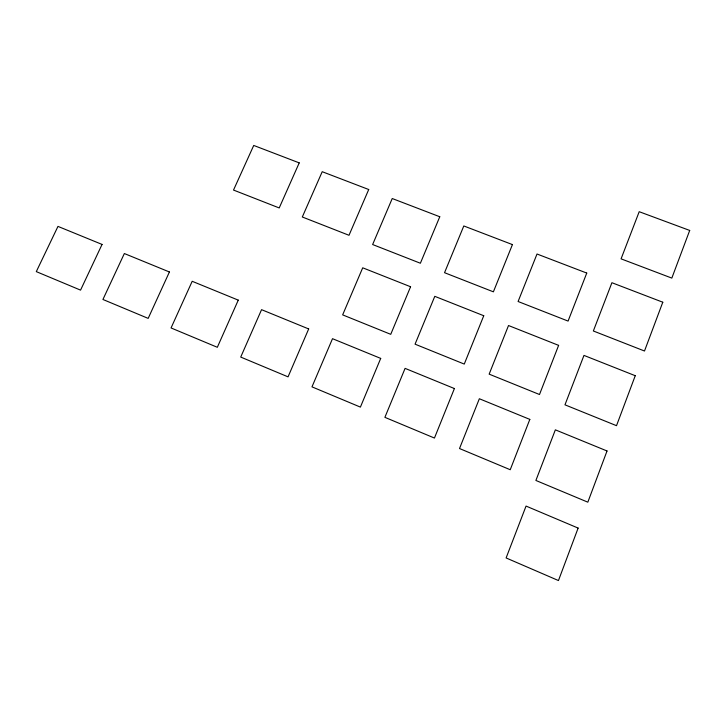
<?xml version="1.0" encoding="UTF-8"?>
<svg xmlns="http://www.w3.org/2000/svg" width="726" height="726" viewBox="0 0 726 726"><rect width="100%" height="100%" fill="white"/><g stroke="black" fill="none" stroke-linecap="round" stroke-linejoin="round"><path stroke-width="1.09" d="M578.123 528.083L558.457 580.555L506.113 557.949L526.051 506.076L578.123 528.083M607.027 450.973L587.833 502.174L535.897 480.458L555.354 429.837L607.027 450.973M635.25 375.705L616.51 425.681L564.973 404.827L583.967 355.404L635.25 375.705M662.793 302.216L644.497 351.012L593.351 330.983L611.909 282.713L662.793 302.216M689.7 230.441L671.831 278.103L621.075 258.855L639.198 211.702L689.7 230.441M529.826 419.392L510.233 469.731L459.513 448.532L479.351 398.746L529.826 419.392M558.621 345.367L539.5 394.517L489.152 374.144L508.518 325.529L558.621 345.367M586.753 273.067L568.077 321.083L518.092 301.508L537.013 254.009L586.753 273.067M454.403 388.546L434.447 438.05L384.889 417.341L405.081 368.372L454.403 388.546M483.752 315.728L464.268 364.08L415.063 344.169L434.783 296.335L483.752 315.728M512.429 244.589L493.39 291.834L444.539 272.695L463.805 225.958L512.429 244.589M380.705 358.399L360.405 407.105L311.98 386.858L332.508 338.688L380.705 358.399M410.58 286.752L390.742 334.332L342.654 314.875L362.71 267.803L410.58 286.752M439.774 216.747L420.381 263.239L372.629 244.535L392.231 198.525L439.774 216.747M308.686 328.942L288.05 376.858L240.723 357.074L261.56 309.666L308.686 328.942M368.717 189.513L349.006 235.288L302.306 216.992L322.217 171.699L368.717 189.513M238.264 300.137L217.328 347.291L171.055 327.952L192.19 281.289L238.264 300.137M299.221 162.878L279.211 207.945L233.518 190.058L253.728 145.445L299.221 162.878M169.412 271.978L148.177 318.387L102.929 299.475L124.346 253.537L169.412 271.978M102.057 244.426L80.559 290.128L36.3 271.624L57.971 226.394L102.057 244.426"/></g></svg>
